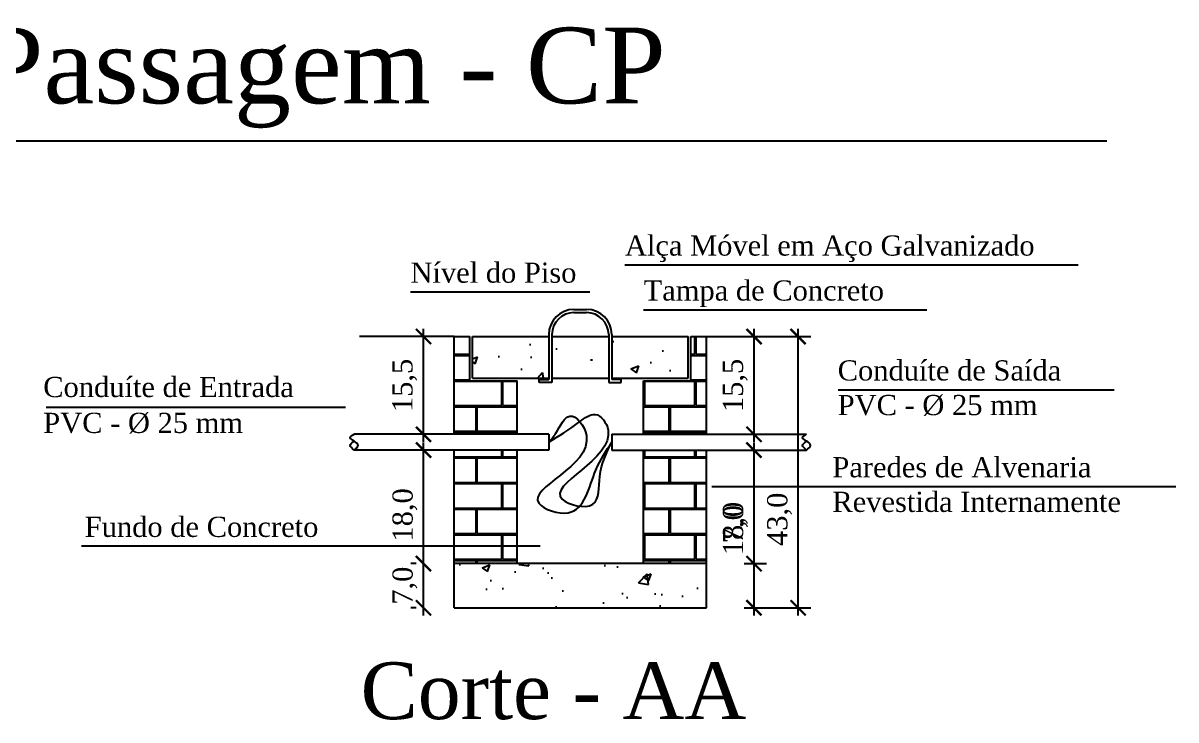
# Model space of a CAD drawing. Header units: millimetres. Extents: x 8900 to 13100, y 733 to 4033.
# Drawn here: x 9527.2 to 9984.2, y 1998.6 to 2274.8 of the extents above; entities that cross this region are included whole.
import ezdxf
from ezdxf.enums import TextEntityAlignment as Align

# ---------------------------------------------------------------- set-up
doc = ezdxf.new("R2010")
doc.units = ezdxf.units.MM
for name, color, linetype in [('002 - 0.150', 2, 'Continuous'), ('003 - 0.250', 3, 'Continuous'), ('004 - 0.350', 4, 'Continuous'), ('006 - 0.500', 6, 'Continuous'), ('010 - 0.050', 10, 'Continuous')]:
    doc.layers.add(name, color=color, linetype=linetype)
doc.styles.add('style1', font='BOOKOS.TTF')
doc.styles.add('style2', font='BOOKOSBI.TTF')
doc.styles.add('style4', font='romantic.ttf')
doc.dimstyles.new('Externa', dxfattribs={"dimtxt": 10, "dimasz": 6, "dimexe": 5, "dimexo": 15, "dimgap": 2.5, "dimtad": 1, "dimdec": 1, "dimzin": 4, "dimtxsty": 'style4', "dimblk": 'ARCHTICK', "dimcen": 6, "dimdle": 3, "dimclrd": 256, "dimclre": 256, "dimclrt": 256, "dimadec": 4, "dimazin": 1, "dimtfac": 1, "dimtdec": 1, "dimtmove": 0, "dimatfit": 3, "dimldrblk": 'ARCHTICK', "dimfxl": 1, "dimlwd": -1, "dimlwe": -1, "dimarcsym": 0})
pattern_1 = [(50, (6549.74, 504.185), (31.88232, -2.78934), [3.33375, -36.67125]), (355, (6549.74, 504.185), (-6.1675, 33.4349), [2.667, -29.337]), (100.451, (6552.396, 503.952), (25.71494, 30.64542), [2.83325, -31.16575]), (46.1842, (6549.74, 513.075), (47.43883, -7.3574), [5.0006, -55.0069]), (96.6356, (6553.69, 512.46), (41.54574, 43.2995), [4.2499, -46.7486]), (351.184, (6549.74, 513.075), (41.5458, 43.2994), [4.0005, -44.0055]), (21, (6554.184, 510.852), (26.5326, -17.89647), [3.33375, -36.67125]), (326, (6554.184, 510.852), (10.81535, 32.2329), [2.667, -29.337]), (71.4514, (6556.395, 509.36), (37.34789, 14.3365), [2.83325, -31.16575]), (37.5, (6549.739, 504.185), (0.540506, 14.797132), [0, -28.9814, 0, -29.7815, 0, -29.448125]), (7.5, (6549.739, 504.185), (11.69344, 17.5316), [0, -16.9799, 0, -28.31465, 0, -11.223625]), (327.5, (6539.827, 504.185), (23.728354, -1.00253), [0, -11.1125, 0, -34.671, 0, -46.00575]), (317.5, (6535.382, 504.185), (25.92261, 4.44964), [0, -14.44625, 0, -23.0251, 0, -32.67075])]

# ---------------------------------------------------------------- blocks, each defined once
blk = doc.blocks.new('_ArchTick')
at = {"color": 0, "const_width": 0.15}
blk.add_lwpolyline([(-0.5, -0.5), (0.5, 0.5)], dxfattribs=at)
blk = doc.blocks.new('*D11')
at = {"layer": '010 - 0.050', "ltscale": 2.5}
for p, q in [((9834.47, 2040.08), (9834.47, 2153.58)), ((9813.12, 2150.58), (9839.47, 2150.58)), ((9813.12, 2043.08), (9839.47, 2043.08))]:
    blk.add_line(p, q, dxfattribs=at)
at = {"layer": 'DefPoints', "color": 0, "ltscale": 2.5}
for p in [(9798.12, 2150.58), (9834.47, 2150.58), (9798.12, 2043.08)]:
    blk.add_point(p, dxfattribs=at)
at = {"layer": '010 - 0.050', "ltscale": 2.5, "xscale": 6, "yscale": 6, "zscale": 6}
for p, rotation in [((9834.47, 2150.58), 90), ((9834.47, 2043.08), 270)]:
    blk.add_blockref('_ArchTick', p, dxfattribs=dict(at, rotation=rotation))
at = {"layer": '010 - 0.050', "ltscale": 2.5, "insert": (9827.12, 2078.14), "char_height": 8, "attachment_point": 5, "rotation": 90, "style": 'style4'}
blk.add_mtext('43,0', dxfattribs=at)
blk = doc.blocks.new('*D12')
at = {"layer": '010 - 0.050', "ltscale": 2.5}
for p, q in [((9816.97, 2108.83), (9816.97, 2153.58)), ((9813.12, 2150.58), (9821.97, 2150.58)), ((9813.12, 2111.83), (9821.97, 2111.83))]:
    blk.add_line(p, q, dxfattribs=at)
at = {"layer": 'DefPoints', "color": 0, "ltscale": 2.5}
for p in [(9798.12, 2150.58), (9816.97, 2150.58), (9798.12, 2111.83)]:
    blk.add_point(p, dxfattribs=at)
at = {"layer": '010 - 0.050', "ltscale": 2.5, "xscale": 6, "yscale": 6, "zscale": 6}
for p, rotation in [((9816.97, 2150.58), 90), ((9816.97, 2111.83), 270)]:
    blk.add_blockref('_ArchTick', p, dxfattribs=dict(at, rotation=rotation))
at = {"layer": '010 - 0.050', "ltscale": 2.5, "insert": (9809.55, 2131.2), "char_height": 8, "attachment_point": 5, "rotation": 90, "style": 'style4'}
blk.add_mtext('15,5', dxfattribs=at)
blk = doc.blocks.new('*D13')
at = {"layer": '010 - 0.050', "ltscale": 2.5}
for p, q in [((9685.97, 2108.83), (9685.97, 2153.58)), ((9683.12, 2150.58), (9680.97, 2150.58)), ((9683.12, 2111.83), (9680.97, 2111.83))]:
    blk.add_line(p, q, dxfattribs=at)
at = {"layer": 'DefPoints', "color": 0, "ltscale": 2.5}
for p in [(9685.97, 2150.58), (9698.12, 2150.58), (9698.12, 2111.83)]:
    blk.add_point(p, dxfattribs=at)
at = {"layer": '010 - 0.050', "ltscale": 2.5, "xscale": 6, "yscale": 6, "zscale": 6}
for p, rotation in [((9685.97, 2150.58), 90), ((9685.97, 2111.83), 270)]:
    blk.add_blockref('_ArchTick', p, dxfattribs=dict(at, rotation=rotation))
at = {"layer": '010 - 0.050', "ltscale": 2.5, "insert": (9678.55, 2131.2), "char_height": 8, "attachment_point": 5, "rotation": 90, "style": 'style4'}
blk.add_mtext('15,5', dxfattribs=at)
blk = doc.blocks.new('*D14')
at = {"layer": '010 - 0.050', "ltscale": 2.5}
for p, q in [((9816.97, 2057.58), (9816.97, 2108.58)), ((9813.12, 2105.58), (9821.97, 2105.58)), ((9813.12, 2060.58), (9821.97, 2060.58))]:
    blk.add_line(p, q, dxfattribs=at)
at = {"layer": 'DefPoints', "color": 0, "ltscale": 2.5}
for p in [(9798.12, 2105.58), (9816.97, 2105.58), (9798.12, 2060.58)]:
    blk.add_point(p, dxfattribs=at)
at = {"layer": '010 - 0.050', "ltscale": 2.5, "xscale": 6, "yscale": 6, "zscale": 6}
for p, rotation in [((9816.97, 2105.58), 90), ((9816.97, 2060.58), 270)]:
    blk.add_blockref('_ArchTick', p, dxfattribs=dict(at, rotation=rotation))
at = {"layer": '010 - 0.050', "ltscale": 2.5, "insert": (9809.61, 2074.49), "char_height": 8, "attachment_point": 5, "rotation": 90, "style": 'style4'}
blk.add_mtext('18,0', dxfattribs=at)
blk = doc.blocks.new('*D15')
at = {"layer": '010 - 0.050', "ltscale": 2.5}
for p, q in [((9816.97, 2060.58), (9816.97, 2085.84)), ((9813.12, 2060.58), (9821.97, 2060.58)), ((9816.97, 2040.08), (9816.97, 2060.58)), ((9813.12, 2043.08), (9821.97, 2043.08))]:
    blk.add_line(p, q, dxfattribs=at)
at = {"layer": 'DefPoints', "color": 0, "ltscale": 2.5}
for p in [(9798.12, 2060.58), (9816.97, 2060.58), (9798.12, 2043.08)]:
    blk.add_point(p, dxfattribs=at)
at = {"layer": '010 - 0.050', "ltscale": 2.5, "xscale": 6, "yscale": 6, "zscale": 6}
for p, rotation in [((9816.97, 2060.58), 90), ((9816.97, 2043.08), 270)]:
    blk.add_blockref('_ArchTick', p, dxfattribs=dict(at, rotation=rotation))
at = {"layer": '010 - 0.050', "ltscale": 2.5, "insert": (9809.61, 2076.21), "char_height": 8, "attachment_point": 5, "rotation": 90, "style": 'style4'}
blk.add_mtext('7,0', dxfattribs=at)
blk = doc.blocks.new('*D16')
at = {"layer": '010 - 0.050', "ltscale": 2.5}
for p, q in [((9685.97, 2057.58), (9685.97, 2108.58)), ((9683.12, 2105.58), (9680.97, 2105.58)), ((9683.12, 2060.58), (9680.97, 2060.58))]:
    blk.add_line(p, q, dxfattribs=at)
at = {"layer": 'DefPoints', "color": 0, "ltscale": 2.5}
for p in [(9685.97, 2105.58), (9698.12, 2105.58), (9698.12, 2060.58)]:
    blk.add_point(p, dxfattribs=at)
at = {"layer": '010 - 0.050', "ltscale": 2.5, "xscale": 6, "yscale": 6, "zscale": 6}
for p, rotation in [((9685.97, 2105.58), 90), ((9685.97, 2060.58), 270)]:
    blk.add_blockref('_ArchTick', p, dxfattribs=dict(at, rotation=rotation))
at = {"layer": '010 - 0.050', "ltscale": 2.5, "insert": (9678.62, 2079.89), "char_height": 8, "attachment_point": 5, "rotation": 90, "style": 'style4'}
blk.add_mtext('18,0', dxfattribs=at)
blk = doc.blocks.new('*D17')
at = {"layer": '010 - 0.050', "ltscale": 2.5}
for p, q in [((9685.97, 2040.08), (9685.97, 2063.58)), ((9683.12, 2060.58), (9680.97, 2060.58)), ((9683.12, 2043.08), (9680.97, 2043.08))]:
    blk.add_line(p, q, dxfattribs=at)
at = {"layer": 'DefPoints', "color": 0, "ltscale": 2.5}
for p in [(9685.97, 2060.58), (9698.12, 2060.58), (9698.12, 2043.08)]:
    blk.add_point(p, dxfattribs=at)
at = {"layer": '010 - 0.050', "ltscale": 2.5, "xscale": 6, "yscale": 6, "zscale": 6}
for p, rotation in [((9685.97, 2060.58), 90), ((9685.97, 2043.08), 270)]:
    blk.add_blockref('_ArchTick', p, dxfattribs=dict(at, rotation=rotation))
at = {"layer": '010 - 0.050', "ltscale": 2.5, "insert": (9678.62, 2051.83), "char_height": 8, "attachment_point": 5, "rotation": 90, "style": 'style4'}
blk.add_mtext('7,0', dxfattribs=at)

msp = doc.modelspace()

# ---------------------------------------------------------------- hatches: boundary and pattern name
at = {"layer": '010 - 0.050', "ltscale": 2.5}
h = msp.add_hatch(dxfattribs=at)
h.set_pattern_fill('AR-B816C', color=256, scale=0.05, style=0)
h.set_pattern_definition([(0, (2280.31, -772.821), (10.16, 10.16), [19.84375, -0.47625]), (0, (2270.15, -772.345), (10.16, 10.16), [19.84375, -0.47625]), (90, (2280.31, -772.821), (-10.16, 10.16), [-10.63625, 9.68375]), (90, (2279.834, -772.821), (-10.16, 10.16), [-10.63625, 9.68375])])
h.paths.add_polyline_path([(9698.12, 2067.51), (9698.12, 2060.58), (9723.12, 2060.58), (9723.12, 2067.51)])
h.paths.add_polyline_path([(9723.12, 2067.51), (9723.12, 2068.08), (9723.12, 2105.58), (9698.12, 2105.58), (9698.12, 2067.51)])
h.paths.add_polyline_path([(9723.12, 2111.83), (9723.12, 2133.08), (9704.37, 2133.08), (9704.37, 2150.58), (9698.12, 2150.58), (9698.12, 2111.83)])
h = msp.add_hatch(dxfattribs=at)
h.set_pattern_fill('AR-CONC', color=256, scale=0.175, style=0)
h.set_pattern_definition(pattern_1)
h.paths.add_polyline_path([(9705.37, 2150.58), (9705.37, 2134.08), (9735.62, 2134.08), (9735.62, 2150.58)])
h.paths.add_polyline_path([(9736.87, 2150.58), (9736.87, 2134.08), (9759.37, 2134.08), (9759.37, 2150.58)])
h.paths.add_polyline_path([(9790.87, 2150.58), (9760.62, 2150.58), (9760.62, 2134.08), (9790.87, 2134.08)])
h = msp.add_hatch(dxfattribs=at)
h.set_pattern_fill('AR-B816C', color=256, scale=0.05, style=0)
h.set_pattern_definition([(0, (2255.31, -772.821), (10.16, 10.16), [19.84375, -0.47625]), (0, (2245.15, -772.345), (10.16, 10.16), [19.84375, -0.47625]), (90, (2255.31, -772.821), (-10.16, 10.16), [-10.63625, 9.68375]), (90, (2254.834, -772.821), (-10.16, 10.16), [-10.63625, 9.68375])])
h.paths.add_polyline_path([(9798.12, 2150.58), (9791.87, 2150.58), (9791.87, 2133.08), (9773.12, 2133.08), (9773.12, 2111.83), (9798.12, 2111.83)])
h.paths.add_polyline_path([(9798.12, 2105.58), (9773.12, 2105.58), (9773.12, 2060.58), (9798.12, 2060.58)])
h = msp.add_hatch(dxfattribs=at)
h.set_pattern_fill('AR-CONC', color=256, scale=0.175, style=0)
h.set_pattern_definition(pattern_1)
h.paths.add_polyline_path([(9698.12, 2060.58), (9698.12, 2043.08), (9798.12, 2043.08), (9798.12, 2060.58)])

# ---------------------------------------------------------------- linework, layer by layer
at = {"layer": '002 - 0.150', "ltscale": 2.5}
for p, q in [((9765.8, 2179.01), (9945.47, 2179.01)), ((9680.8, 2168.26), (9751.9, 2168.26)), ((9773.22, 2161.19), (9885.51, 2161.19)), ((9850.34, 2129.51), (9959.79, 2129.51)), ((9655.02, 2122.44), (9536.45, 2122.44)), ((9735.62, 2111.83), (9658.44, 2111.83)), ((9735.62, 2111.83), (9735.62, 2105.58)), ((9760.62, 2111.83), (9760.62, 2105.58)), ((9760.62, 2111.83), (9837.79, 2111.83)), ((9735.62, 2105.58), (9658.44, 2105.58)), ((9760.62, 2105.58), (9837.79, 2105.58)), ((9800.22, 2091.14), (9984.21, 2091.14)), ((9732.27, 2067.51), (9550.41, 2067.51))]:
    msp.add_line(p, q, dxfattribs=at)
for points in [[(9748.12, 2161.33, 0, 2, 0), (9751.65, 2164.86, 0, 0, 0), (9765.8, 2179.01, 0, 0, 0)], [(9663.12, 2150.58, 0, 2, 0), (9666.66, 2154.11, 0, 0, 0), (9680.8, 2168.26, 0, 0, 0)], [(9762.62, 2150.58, 0, 2, 0), (9766.15, 2154.11, 0, 0, 0), (9773.22, 2161.19, 0, 0, 0)], [(9832.66, 2111.83, 0, 2, 0), (9836.2, 2115.36, 0, 0, 0), (9850.34, 2129.51, 0, 0, 0)], [(9665.63, 2111.83, 0, 2, 0), (9662.1, 2115.36, 0, 0, 0), (9655.02, 2122.44, 0, 0, 0)], [(9793.28, 2084.21, 0, 2, 0), (9796.82, 2087.74, 0, 0, 0), (9800.22, 2091.14, 0, 0, 0)], [(9739.2, 2060.58, 0, 2, 0), (9735.67, 2064.11, 0, 0, 0), (9732.27, 2067.51, 0, 0, 0)]]:
    msp.add_lwpolyline(points, format="xyseb", dxfattribs=at)
for points in [[(9658.44, 2105.58), (9660.01, 2107.38), (9658.44, 2109.17), (9656.88, 2110.5), (9658.44, 2111.83)], [(9837.79, 2105.58), (9839.35, 2107.38), (9837.79, 2109.17), (9836.23, 2110.5), (9837.79, 2111.83)]]:
    msp.add_spline(points, degree=3, dxfattribs=at)
for points in [[(9658.44, 2105.58), (9657.67, 2106.3), (9656.12, 2107.35), (9657.61, 2108.55), (9658.44, 2109.17)], [(9837.79, 2105.58), (9837.02, 2106.3), (9835.47, 2107.35), (9836.96, 2108.55), (9837.79, 2109.17)]]:
    msp.add_open_spline(points, degree=3, knots=[0, 0, 0, 0, 14.907213, 29.817151, 29.817151, 29.817151, 29.817151], dxfattribs=at)
at = {"layer": '003 - 0.250', "ltscale": 2.5}
for p, q in [((9745.62, 2161.33), (9750.62, 2161.33)), ((9745.62, 2160.08), (9750.62, 2160.08)), ((9735.62, 2151.33), (9735.62, 2133.58)), ((9736.87, 2151.33), (9736.87, 2132.33)), ((9759.37, 2151.33), (9759.37, 2132.33)), ((9760.62, 2151.33), (9760.62, 2133.58)), ((9731.87, 2132.33), (9731.87, 2133.58)), ((9731.87, 2133.58), (9735.62, 2133.58)), ((9736.87, 2132.33), (9731.87, 2132.33)), ((9759.37, 2132.33), (9764.37, 2132.33)), ((9764.37, 2133.58), (9760.62, 2133.58)), ((9764.37, 2132.33), (9764.37, 2133.58)), ((9798.12, 2060.58), (9698.12, 2060.58))]:
    msp.add_line(p, q, dxfattribs=at)
for centre, radius, start, end in [((9745.62, 2151.33), 10, 90, 180), ((9745.62, 2151.33), 8.75, 90, 180), ((9750.62, 2151.33), 10, 0, 90), ((9750.62, 2151.33), 8.75, 0, 90)]:
    msp.add_arc(centre, radius, start, end, dxfattribs=at)
at = {"layer": '004 - 0.350', "ltscale": 2.5}
for p, q in [((9698.12, 2150.58), (9660.62, 2150.58)), ((9698.12, 2111.83), (9698.12, 2150.58)), ((9698.12, 2150.58), (9704.37, 2150.58)), ((9704.37, 2133.08), (9704.37, 2150.58)), ((9705.37, 2150.58), (9735.62, 2150.58)), ((9705.37, 2134.08), (9705.37, 2150.58)), ((9736.87, 2150.58), (9759.37, 2150.58)), ((9760.62, 2150.58), (9790.87, 2150.58)), ((9790.87, 2134.08), (9790.87, 2150.58)), ((9791.87, 2150.58), (9798.12, 2150.58)), ((9791.87, 2133.08), (9791.87, 2150.58)), ((9798.12, 2111.83), (9798.12, 2150.58)), ((9798.12, 2150.58), (9835.62, 2150.58)), ((9705.37, 2134.08), (9735.62, 2134.08)), ((9736.87, 2134.08), (9759.37, 2134.08)), ((9760.62, 2134.08), (9790.87, 2134.08)), ((9704.37, 2133.08), (9723.12, 2133.08)), ((9723.12, 2111.83), (9723.12, 2133.08)), ((9773.12, 2111.83), (9773.12, 2133.08)), ((9773.12, 2133.08), (9791.87, 2133.08)), ((9698.12, 2043.08), (9698.12, 2105.58)), ((9723.12, 2060.58), (9723.12, 2105.58)), ((9773.12, 2060.58), (9773.12, 2105.58)), ((9798.12, 2043.08), (9798.12, 2105.58)), ((9723.12, 2060.58), (9723.12, 2068.08)), ((9698.12, 2043.08), (9798.12, 2043.08))]:
    msp.add_line(p, q, dxfattribs=at)
at = {"layer": '006 - 0.500'}
msp.add_line((9956.8, 2228.07), (9124.75, 2228.07), dxfattribs=at)
at = {"layer": '006 - 0.500', "ltscale": 2.5}
for points in [[(9735.62, 2108.7), (9738.45, 2112.33), (9744, 2119.09), (9750.54, 2111.36), (9731.74, 2084.51), (9743.36, 2080.77), (9754.31, 2097.68), (9760.62, 2108.7)], [(9735.62, 2108.7), (9747.94, 2116.85), (9753.99, 2119.73), (9759.14, 2113.52), (9740.95, 2086.13), (9753.07, 2084.12), (9755.82, 2095.11), (9760.62, 2108.7)]]:
    msp.add_spline(points, degree=3, dxfattribs=at)

# ---------------------------------------------------------------- texts
at = {"layer": '010 - 0.050', "style": 'style2'}
for s, height, p in [('Detalhe da Caixa de Passagem - CP', 30, (9132.69, 2243.04, -416.7)), ('Corte - AA', 22.5, (9661.04, 1998.96, -208.35))]:
    msp.add_text(s, height=height, dxfattribs=at).set_placement(p)
at = {"layer": '010 - 0.050', "ltscale": 2.5, "style": 'style1'}
for s, p in [('Alça Móvel em Aço Galvanizado', (9765.8, 2180.26)), ('Nível do Piso', (9680.8, 2169.51)), ('Tampa de Concreto', (9773.22, 2162.44)), ('Conduíte de Saída', (9850.14, 2130.76)), ('Conduíte de Entrada', (9535.24, 2124.19)), ('PVC - %%c 25 mm', (9850.14, 2117.04)), ('PVC - %%c 25 mm', (9535.24, 2109.97)), ('Paredes de Alvenaria', (9848.04, 2092.39)), ('Revestida Internamente', (9848.04, 2078.67)), ('Fundo de Concreto', (9551.69, 2068.76))]:
    msp.add_text(s, height=8, dxfattribs=at).set_placement(p, align=Align.BOTTOM_LEFT)

# ---------------------------------------------------------------- dimensions: what is measured, and where the dimension line sits
at = {"layer": '010 - 0.050', "ltscale": 2.5}
for base, p1, p2, text, picture, middle in [((9685.97, 2150.58), (9698.12, 2111.83), (9698.12, 2150.58), '15,5', '*D13', (9678.55, 2131.2)), ((9816.97, 2150.58), (9798.12, 2111.83), (9798.12, 2150.58), '15,5', '*D12', (9809.55, 2131.2)), ((9816.97, 2060.58), (9798.12, 2043.08), (9798.12, 2060.58), '7,0', '*D15', (9809.61, 2076.21))]:
    dim = msp.add_linear_dim(base=base, p1=p1, p2=p2, angle=90, text=text, dimstyle='Externa', override={"dimtxt": 8}, dxfattribs=at)
    dim.commit()
    dim.dimension.update_dxf_attribs({"geometry": picture, "text_midpoint": middle})
for base, p1, p2, text, picture, middle in [((9834.47, 2150.58), (9798.12, 2043.08), (9798.12, 2150.58), '43,0', '*D11', (9834.47, 2078.14)), ((9685.97, 2105.58), (9698.12, 2060.58), (9698.12, 2105.58), '18,0', '*D16', (9685.97, 2079.89)), ((9816.97, 2105.58), (9798.12, 2060.58), (9798.12, 2105.58), '18,0', '*D14', (9816.97, 2074.49)), ((9685.97, 2060.58), (9698.12, 2043.08), (9698.12, 2060.58), '7,0', '*D17', (9685.97, 2051.83))]:
    dim = msp.add_linear_dim(base=base, p1=p1, p2=p2, angle=90, text=text, dimstyle='Externa', override={"dimtxt": 8}, dxfattribs=at)
    dim.commit()
    dim.dimension.update_dxf_attribs({"geometry": picture, "text_midpoint": middle, "dimtype": 160})

doc.saveas('drawing.dxf')
